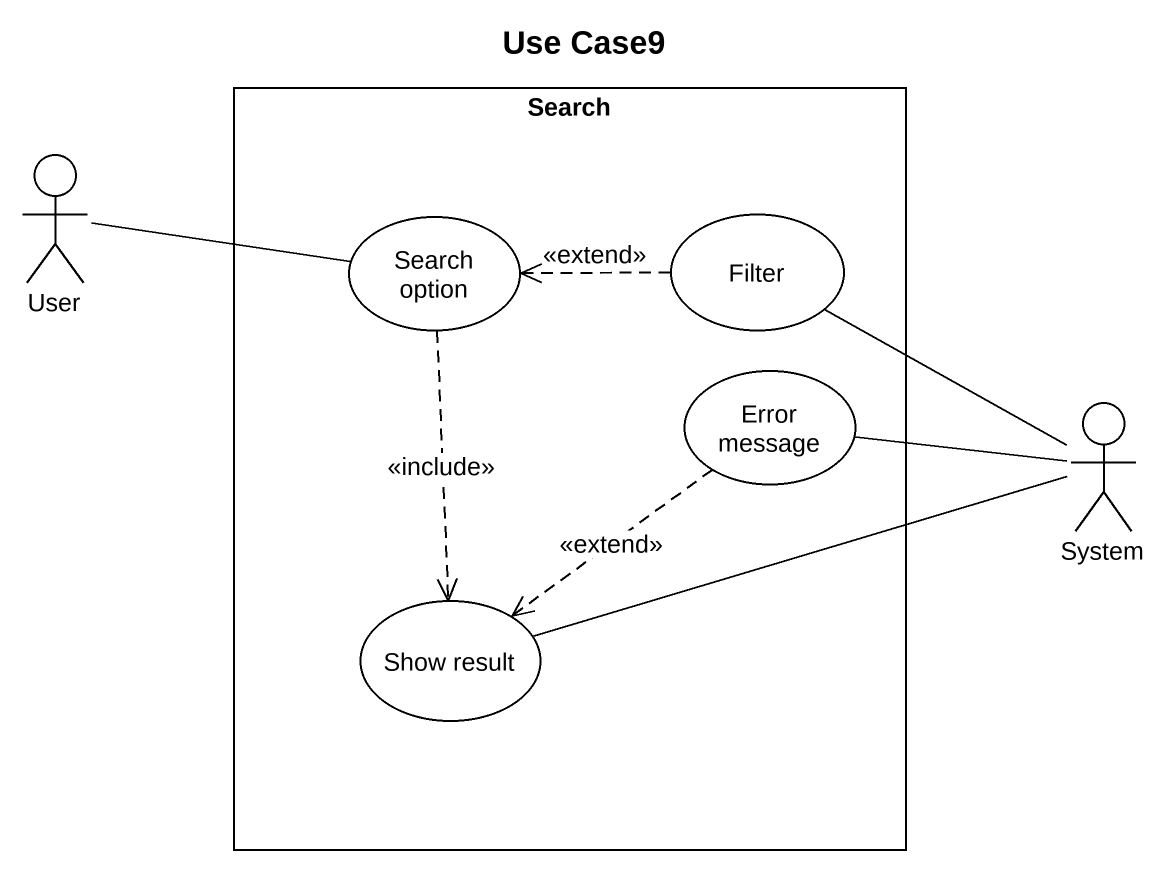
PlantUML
@startuml
title Use Case9
rectangle Search {
  usecase "Search option" as Search_option
  usecase Filter
  usecase "Error message" as Error_message
  usecase "Show result" as Show_result
}
actor User
actor System
User -right- Search_option
Search_option ..> Show_result : <<include>>
Filter .left.> Search_option : <<extend>>
Error_message ..> Show_result : <<extend>>
System -up- Filter
System -left- Error_message
System -left- Show_result
@enduml
